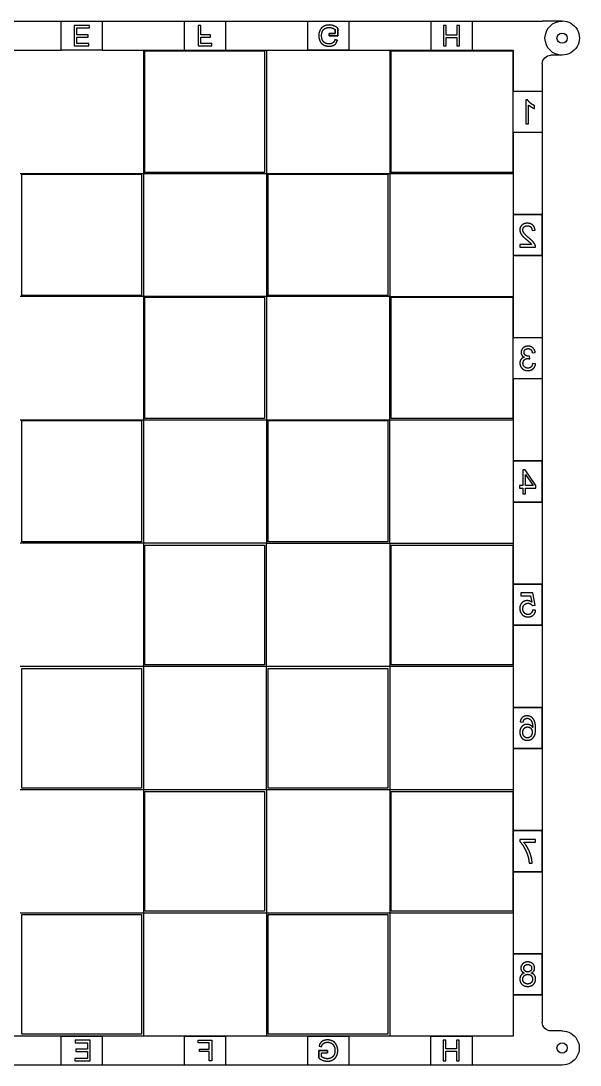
# Model space of a CAD drawing. Header units: millimetres. Extents: x 0 to 327, y -305 to 0.
# Drawn here: x 163.7 to 327, y -305.1 to -0.1 of the extents above; entities that cross this region are included whole.
import ezdxf

# ---------------------------------------------------------------- set-up
doc = ezdxf.new("R2010")
doc.units = ezdxf.units.MM
doc.layers.get('0').update_dxf_attribs({"linetype": 'CONTINUOUS'})

msp = doc.modelspace()

# ---------------------------------------------------------------- linework, layer by layer
for p, q in [((139.42, -0.13), (175.42, -0.13)), ((175.42, -8.63), (175.42, -0.13)), ((187.45, -0.13), (187.45, -8.63)), ((187.45, -0.13), (211.42, -0.13)), ((211.42, -8.63), (211.42, -0.13)), ((211.42, -0.13), (211.42, -0.13)), ((211.42, -0.13), (247.42, -0.13)), ((223.45, -0.13), (223.45, -0.13)), ((223.45, -0.13), (223.45, -8.63)), ((259.45, -0.13), (259.45, -8.63)), ((259.45, -0.13), (259.45, -0.13)), ((283.42, -0.13), (315.93, -0.13)), ((295.45, -0.13), (295.45, -0.13)), ((295.45, -0.13), (295.45, -8.63)), ((321.71, -0.13), (315.93, -0.13)), ((187.45, -8.63), (175.42, -8.63)), ((199.43, -8.63), (199.43, -44.63)), ((235.43, -8.63), (235.43, -44.63)), ((259.45, -8.63), (283.42, -8.63)), ((271.43, -8.63), (271.43, -80.63)), ((321.73, -10.13), (318.43, -10.13)), ((315.93, -12.63), (315.93, -292.63)), ((307.43, -20.62), (315.93, -20.62)), ((315.93, -20.62), (315.93, -32.65)), ((311.65, -23.1), (311.09, -23.1)), ((311.09, -23.1), (311.09, -30.13)), ((311.95, -30.13), (311.95, -24.66)), ((313.67, -25.69), (313.67, -24.86)), ((311.09, -30.13), (311.95, -30.13)), ((315.93, -32.65), (307.43, -32.65)), ((199.43, -44.63), (199.43, -152.63)), ((235.43, -44.63), (307.43, -44.63)), ((312.95, -61.32), (313.83, -61.23)), ((313.83, -61.23), (313.83, -61.23)), ((309.36, -65.41), (309.36, -66.23)), ((312.8, -65.41), (309.36, -65.41)), ((309.36, -66.23), (313.99, -66.23)), ((312.8, -65.41), (312.8, -65.41)), ((271.43, -80.63), (307.43, -80.63)), ((313.03, -97.07), (313.89, -96.92)), ((312.28, -98.82), (312.18, -98.06)), ((312.28, -98.82), (312.28, -98.82)), ((313.97, -100.28), (313.11, -100.17)), ((313.97, -100.28), (313.97, -100.28)), ((163.43, -116.63), (235.43, -116.63)), ((235.43, -116.63), (307.43, -116.63)), ((199.43, -152.63), (199.43, -188.63)), ((271.43, -152.63), (307.43, -152.63)), ((271.43, -152.63), (271.43, -188.63)), ((309.69, -167.18), (309.69, -168)), ((313.17, -167.18), (309.69, -167.18)), ((313.85, -170.78), (313.17, -167.18)), ((309.69, -168), (312.48, -168)), ((312.48, -168), (312.86, -169.88)), ((313.04, -170.88), (313.85, -170.78)), ((314, -172.25), (313.1, -172.18)), ((314, -172.25), (314, -172.25)), ((199.43, -188.63), (235.43, -188.63)), ((235.43, -188.63), (307.43, -188.63)), ((271.43, -188.63), (271.43, -224.63)), ((309.5, -204.85), (310.35, -204.91)), ((163.43, -224.63), (199.43, -224.63)), ((199.43, -224.63), (199.43, -296.63)), ((235.43, -224.63), (271.43, -224.63)), ((235.43, -224.63), (235.43, -296.63)), ((271.43, -224.63), (307.43, -224.63)), ((271.43, -224.63), (271.43, -296.63)), ((313.95, -239.18), (309.42, -239.18)), ((309.42, -239.18), (309.42, -239.85)), ((310.52, -240), (313.95, -240)), ((313.95, -240), (313.95, -239.18)), ((312.09, -246.09), (312.97, -246.09)), ((312.97, -246.09), (312.97, -246.09)), ((163.43, -260.63), (199.43, -260.63)), ((199.43, -260.63), (271.43, -260.63)), ((271.43, -260.63), (307.43, -260.63)), ((321.73, -295.13), (318.43, -295.13)), ((175.42, -296.63), (187.45, -296.63)), ((179.53, -297.88), (179.53, -298.59)), ((183.87, -297.88), (179.53, -297.88)), ((179.53, -298.59), (179.53, -298.59)), ((179.53, -298.59), (183.08, -298.59)), ((183.08, -298.59), (183.08, -300.43)), ((183.87, -303.88), (183.87, -297.88)), ((183.87, -297.88), (183.87, -297.88)), ((211.42, -296.63), (223.45, -296.63)), ((247.42, -296.63), (259.45, -296.63)), ((283.42, -296.63), (295.45, -296.63)), ((287, -297.88), (287, -303.88)), ((287.79, -297.88), (287, -297.88)), ((287.79, -300.35), (287.79, -297.88)), ((291.7, -297.88), (290.91, -297.88)), ((290.91, -297.88), (290.91, -300.35)), ((291.7, -303.88), (291.7, -297.88)), ((183.08, -300.43), (179.76, -300.43)), ((179.76, -300.43), (179.76, -301.13)), ((179.76, -301.13), (179.76, -301.13)), ((179.76, -301.13), (183.08, -301.13)), ((183.08, -301.13), (183.08, -303.18)), ((250.75, -299.56), (251.46, -299.76)), ((251.44, -301.53), (253.2, -301.53)), ((251.44, -302.65), (251.44, -301.53)), ((290.91, -300.35), (287.79, -300.35)), ((287.79, -301.05), (290.91, -301.05)), ((287.79, -303.88), (287.79, -301.05)), ((290.91, -301.05), (290.91, -303.88)), ((183.08, -303.18), (179.39, -303.18)), ((179.39, -303.18), (179.39, -303.88)), ((179.39, -303.88), (179.39, -303.88)), ((179.39, -303.88), (183.87, -303.88)), ((287, -303.88), (287.79, -303.88)), ((315.93, -305.13), (10.93, -305.13)), ((187.45, -305.13), (175.42, -305.13)), ((223.45, -305.13), (211.42, -305.13)), ((259.45, -305.13), (247.42, -305.13)), ((295.45, -305.13), (283.42, -305.13)), ((321.73, -305.13), (315.93, -305.13))]:
    msp.add_line(p, q)
for points in [[(151.45, -8.63), (175.42, -8.63), (175.42, -0.13), (187.45, -0.13), (187.45, -8.63), (223.45, -8.63), (247.42, -8.63), (247.42, -0.13), (247.42, -0.13), (283.42, -0.13), (283.42, -0.13), (283.42, -8.63), (295.45, -8.63), (307.43, -8.63), (307.43, -20.62), (315.93, -20.62), (315.93, -32.65), (307.43, -32.65), (307.43, -56.62), (307.43, -68.65), (315.93, -68.65), (315.93, -56.62), (307.43, -56.62), (315.93, -56.62), (315.93, -68.65), (307.43, -68.65), (307.43, -80.63), (307.43, -92.62), (315.93, -92.62), (315.93, -104.65), (307.43, -104.65), (307.43, -92.62), (315.93, -92.62), (315.93, -104.65), (307.43, -104.65), (307.43, -128.62), (307.43, -140.65), (315.93, -140.65), (315.93, -128.62), (307.43, -128.62), (315.93, -128.62), (315.93, -140.65), (307.43, -140.65), (307.43, -164.62), (315.93, -164.62), (315.93, -176.65), (307.43, -176.65), (315.93, -176.65), (315.93, -164.62), (307.43, -164.62), (307.43, -200.62), (315.93, -200.62), (315.93, -212.65), (307.43, -212.65), (315.93, -212.65), (315.93, -200.62), (307.43, -200.62), (307.43, -236.62), (307.43, -248.65), (315.93, -248.65), (315.93, -236.62), (307.43, -236.62), (315.93, -236.62), (315.93, -248.65), (307.43, -248.65), (307.43, -260.63), (307.43, -272.62), (307.43, -284.65), (315.93, -284.65), (315.93, -272.62), (307.43, -272.62), (315.93, -272.62), (315.93, -284.65), (307.43, -284.65), (307.43, -296.63), (19.43, -296.63)], [(163.43, -44.63), (199.43, -44.63), (235.43, -44.63), (235.43, -116.63), (235.43, -152.63), (163.43, -152.63)], [(163.43, -188.63), (199.43, -188.63), (199.43, -224.63), (235.43, -224.63), (235.43, -188.63), (235.43, -152.63), (271.43, -152.63), (271.43, -80.63), (163.43, -80.63)]]:
    msp.add_lwpolyline(points)
for points in [[(179.19, -1.38), (179.19, -7.38), (183.53, -7.38), (183.53, -6.67), (179.99, -6.67), (179.99, -4.84), (183.31, -4.84), (183.31, -4.13), (179.99, -4.13), (179.99, -2.09), (183.67, -2.09), (183.67, -1.38)], [(179.19, -7.38), (183.53, -7.38), (183.53, -6.67), (179.99, -6.67), (179.99, -4.84), (183.31, -4.84), (183.31, -4.13), (179.99, -4.13), (179.99, -2.09), (183.67, -2.09), (183.67, -1.38), (179.19, -1.38)], [(215.41, -1.38), (215.41, -7.38), (219.46, -7.38), (219.46, -6.67), (216.2, -6.67), (216.2, -4.82), (219.02, -4.82), (219.02, -4.11), (216.2, -4.11), (216.2, -1.38)], [(215.41, -7.38), (219.46, -7.38), (219.46, -6.67), (216.2, -6.67), (216.2, -4.82), (219.02, -4.82), (219.02, -4.11), (216.2, -4.11), (216.2, -1.38), (215.41, -1.38)], [(253.67, -3.74), (253.67, -4.44), (256.21, -4.44), (256.21, -2.22), (256.21, -4.44), (253.67, -4.44)], [(255.43, -2.62), (255.43, -3.74), (253.67, -3.74), (255.43, -3.74)], [(287.08, -1.38), (287.08, -7.38), (287.87, -7.38), (287.87, -4.92), (290.99, -4.92), (290.99, -7.38), (291.79, -7.38), (291.79, -1.38), (290.99, -1.38), (290.99, -4.21), (287.87, -4.21), (287.87, -1.38)], [(287.08, -7.38), (287.87, -7.38), (287.87, -4.92), (290.99, -4.92), (290.99, -7.38), (291.79, -7.38), (291.79, -1.38), (290.99, -1.38), (290.99, -4.21), (287.87, -4.21), (287.87, -1.38), (287.08, -1.38)], [(287.08, -7.38), (287.87, -7.38), (287.87, -4.92), (290.99, -4.92), (290.99, -7.38), (291.79, -7.38), (291.79, -1.38), (290.99, -1.38), (290.99, -4.21), (287.87, -4.21), (287.87, -1.38), (287.08, -1.38), (287.08, -7.38), (287.87, -7.38), (287.87, -4.92), (290.99, -4.92), (290.99, -7.38), (291.79, -7.38), (291.79, -1.38), (290.99, -1.38), (290.99, -4.21), (287.87, -4.21), (287.87, -1.38), (287.08, -1.38)], [(256.12, -5.7), (255.4, -5.51)], [(199.88, -26.6), (199.88, -8.87), (217.36, -8.87), (234.84, -8.87), (234.84, -26.6), (234.84, -44.33), (217.36, -44.33), (199.88, -44.33)], [(259.45, -8.63), (247.42, -8.63)], [(271.82, -26.6), (271.82, -8.87), (289.56, -8.87), (307.29, -8.87), (307.29, -26.6), (307.29, -44.33), (289.56, -44.33), (271.82, -44.33)], [(163.9, -62.57), (163.9, -44.84), (181.38, -44.84), (198.86, -44.84), (198.86, -62.57), (198.86, -80.31), (181.38, -80.31), (163.9, -80.31)], [(235.85, -62.57), (235.85, -44.84), (253.33, -44.84), (270.81, -44.84), (270.81, -62.57), (270.81, -80.31), (253.33, -80.31), (235.85, -80.31)], [(199.88, -98.55), (199.88, -80.81), (217.36, -80.81), (234.84, -80.81), (234.84, -98.55), (234.84, -116.28), (217.36, -116.28), (199.88, -116.28)], [(271.82, -98.55), (271.82, -80.81), (289.56, -80.81), (307.29, -80.81), (307.29, -98.55), (307.29, -116.28), (289.56, -116.28), (271.82, -116.28)], [(163.9, -134.52), (163.9, -116.79), (181.38, -116.79), (198.86, -116.79), (198.86, -134.52), (198.86, -152.25), (181.38, -152.25), (163.9, -152.25)], [(235.85, -134.52), (235.85, -116.79), (253.33, -116.79), (270.81, -116.79), (270.81, -134.52), (270.81, -152.25), (253.33, -152.25), (235.85, -152.25)], [(310.21, -135.77), (309.26, -135.77), (309.26, -136.56), (310.21, -136.56), (310.21, -138.23), (311.07, -138.23), (311.07, -136.56), (314.1, -136.56), (314.1, -135.77), (310.91, -131.23), (310.21, -131.23)], [(313.26, -135.77), (311.07, -135.77), (311.07, -132.61)], [(199.88, -170.74), (199.88, -153.26), (217.36, -153.26), (234.84, -153.26), (234.84, -170.74), (234.84, -188.22), (217.36, -188.22), (199.88, -188.22)], [(271.82, -170.74), (271.82, -153.26), (289.56, -153.26), (307.29, -153.26), (307.29, -170.74), (307.29, -188.22), (289.56, -188.22), (271.82, -188.22)], [(163.9, -206.72), (163.9, -189.24), (181.38, -189.24), (198.86, -189.24), (198.86, -206.72), (198.86, -224.2), (181.38, -224.2), (163.9, -224.2)], [(235.85, -206.72), (235.85, -189.24), (253.33, -189.24), (270.81, -189.24), (270.81, -206.72), (270.81, -224.2), (253.33, -224.2), (235.85, -224.2)], [(199.88, -242.69), (199.88, -225.21), (217.36, -225.21), (234.84, -225.21), (234.84, -242.69), (234.84, -260.17), (217.36, -260.17), (199.88, -260.17)], [(271.82, -242.69), (271.82, -225.21), (289.56, -225.21), (307.29, -225.21), (307.29, -242.69), (307.29, -260.17), (289.56, -260.17), (271.82, -260.17)], [(163.9, -278.66), (163.9, -261.18), (181.38, -261.18), (198.86, -261.18), (198.86, -278.66), (198.86, -296.14), (181.38, -296.14), (163.9, -296.14)], [(235.85, -278.66), (235.85, -261.18), (253.33, -261.18), (270.81, -261.18), (270.81, -278.66), (270.81, -296.14), (253.33, -296.14), (235.85, -296.14)], [(310.69, -278.24)], [(310.69, -278.24)], [(175.42, -305.13), (175.42, -296.63), (187.45, -296.63), (187.45, -305.13)], [(211.42, -305.13), (211.42, -296.63), (223.45, -296.63), (223.45, -305.13)], [(215.41, -298.59), (215.41, -298.59), (215.41, -297.88), (219.46, -297.88), (219.46, -297.88), (219.46, -303.88), (218.66, -303.88), (218.66, -303.88), (218.66, -301.16), (215.85, -301.16), (215.85, -300.45), (218.66, -300.45), (218.66, -298.59)], [(247.42, -305.13), (247.42, -296.63), (259.45, -296.63), (259.45, -305.13)], [(283.42, -305.13), (283.42, -296.63), (295.45, -296.63), (295.45, -305.13)], [(290.91, -300.35), (287.79, -300.35), (287.79, -297.88), (287, -297.88), (287, -303.88), (287.79, -303.88), (287.79, -301.05), (290.91, -301.05), (290.91, -303.88), (291.7, -303.88), (291.7, -297.88), (290.91, -297.88)], [(250.66, -300.82), (250.66, -303.05)], [(253.2, -300.83), (250.66, -300.82)], [(253.2, -301.53), (253.2, -300.83)]]:
    msp.add_lwpolyline(points, close=True)
for points in [[(320.23, -5.13, -0.996204), (323.23, -5.13, -0.000002), (323.23, -5.13, -0.996204), (320.23, -5.13, -0.000002)], [(320.23, -5.13, 0)], [(320.23, -300.13, -0.996204), (323.23, -300.13, -0.996204)]]:
    msp.add_lwpolyline(points, format="xyb", close=True)
at = {"extrusion": (0, 0, -1)}
for centre, radius, start, end in [((-321.73, -5.13), 5, -90, 90), ((-321.76, -5.08), 5, 89.9554, 270.0446), ((-318.43, -12.63), 2.5, 0, 89.9998), ((-318.43, -292.63), 2.5, -89.9998, 0.0002), ((-321.74, -300.13), 5, 89.9554, 270.0446)]:
    msp.add_arc(centre, radius, start, end, dxfattribs=at)
for points in [[(251.03, -2.75), (250.66, -3.47), (250.66, -4.35)], [(251.03, -2.75), (250.66, -3.47), (250.66, -4.35)], [(252.12, -1.66), (251.39, -2.04), (251.03, -2.75)], [(252.12, -1.66), (251.39, -2.04), (251.03, -2.75)], [(251.75, -3.06), (252.03, -2.52), (252.56, -2.26)], [(251.75, -3.06), (252.03, -2.52), (252.56, -2.26)], [(253.72, -1.28), (252.84, -1.28), (252.12, -1.66)], [(253.72, -1.28), (252.84, -1.28), (252.12, -1.66)], [(252.56, -2.26), (253.08, -2), (253.68, -2)], [(252.56, -2.26), (253.08, -2), (253.68, -2)], [(253.68, -2), (254.19, -2), (254.68, -2.19)], [(253.68, -2), (254.19, -2), (254.68, -2.19)], [(255, -1.52), (254.38, -1.28), (253.72, -1.28)], [(255, -1.52), (254.38, -1.28), (253.72, -1.28)], [(254.68, -2.19), (255.18, -2.39), (255.43, -2.62)], [(254.68, -2.19), (255.18, -2.39), (255.43, -2.62)], [(256.21, -2.22), (255.62, -1.75), (255, -1.52)], [(256.21, -2.22), (255.62, -1.75), (255, -1.52)], [(250.66, -4.35), (250.66, -5.23), (251.02, -5.99)], [(250.66, -4.35), (250.66, -5.23), (251.02, -5.99)], [(251.02, -5.99), (251.39, -6.75), (252.08, -7.12)], [(251.02, -5.99), (251.39, -6.75), (252.08, -7.12)], [(251.48, -4.4), (251.48, -3.6), (251.75, -3.06)], [(251.48, -4.4), (251.48, -3.6), (251.75, -3.06)], [(251.71, -5.61), (251.48, -5.05), (251.48, -4.4)], [(251.71, -5.61), (251.48, -5.05), (251.48, -4.4)], [(252.08, -6.2), (251.84, -5.93), (251.71, -5.61)], [(252.08, -6.2), (251.84, -5.93), (251.71, -5.61)], [(255.4, -5.51), (255.27, -5.97), (255.07, -6.23)], [(255.4, -5.51), (255.27, -5.97), (255.07, -6.23)], [(255.66, -6.69), (255.96, -6.31), (256.12, -5.7)], [(255.66, -6.69), (255.96, -6.31), (256.12, -5.7)], [(252.72, -6.64), (252.33, -6.47), (252.08, -6.2)], [(252.72, -6.64), (252.33, -6.47), (252.08, -6.2)], [(252.08, -7.12), (252.77, -7.48), (253.66, -7.48)], [(252.08, -7.12), (252.77, -7.48), (253.66, -7.48)], [(253.67, -6.81), (253.12, -6.81), (252.72, -6.64)], [(253.67, -6.81), (253.12, -6.81), (252.72, -6.64)], [(253.66, -7.48), (254.31, -7.48), (254.84, -7.27)], [(253.66, -7.48), (254.31, -7.48), (254.84, -7.27)], [(254.49, -6.65), (254.12, -6.81), (253.67, -6.81)], [(254.49, -6.65), (254.12, -6.81), (253.67, -6.81)], [(255.07, -6.23), (254.86, -6.49), (254.49, -6.65)], [(255.07, -6.23), (254.86, -6.49), (254.49, -6.65)], [(254.84, -7.27), (255.36, -7.06), (255.66, -6.69)], [(254.84, -7.27), (255.36, -7.06), (255.66, -6.69)], [(312.41, -24.04), (311.87, -23.56), (311.65, -23.1)], [(313.67, -24.86), (312.95, -24.52), (312.41, -24.04)], [(311.95, -24.66), (312.26, -24.95), (312.77, -25.25)], [(312.77, -25.25), (313.27, -25.54), (313.67, -25.69)], [(309.96, -59.76), (309.37, -60.32), (309.37, -61.15)], [(311.56, -59.2), (310.55, -59.2), (309.96, -59.76)], [(310.26, -61.13), (310.26, -60.62), (310.62, -60.27)], [(310.62, -60.27), (310.99, -59.92), (311.57, -59.92)], [(313.15, -59.72), (312.55, -59.2), (311.56, -59.2)], [(311.57, -59.92), (312.2, -59.92), (312.57, -60.29)], [(312.57, -60.29), (312.94, -60.66), (312.95, -61.32)], [(313.83, -61.23), (313.74, -60.24), (313.15, -59.72)], [(309.37, -61.15), (309.37, -61.57), (309.55, -61.97)], [(309.55, -61.97), (309.72, -62.38), (310.12, -62.83)], [(310.12, -62.83), (310.51, -63.28), (311.44, -64.06)], [(310.66, -62.16), (310.26, -61.61), (310.26, -61.13)], [(312.2, -63.64), (311.06, -62.71), (310.66, -62.16)], [(311.44, -64.06), (312.21, -64.71), (312.43, -64.94)], [(313.32, -64.7), (312.94, -64.25), (312.2, -63.64)], [(313.83, -61.23), (313.83, -61.23), (313.83, -61.23)], [(312.43, -64.94), (312.65, -65.17), (312.8, -65.41)], [(312.8, -65.41), (312.8, -65.41), (312.8, -65.41)], [(313.89, -65.64), (313.71, -65.16), (313.32, -64.7)], [(313.99, -66.23), (314, -65.92), (313.89, -65.64)], [(309.99, -96.02), (309.73, -96.45), (309.73, -96.92)], [(309.73, -96.92), (309.73, -97.38), (309.98, -97.75)], [(310.73, -95.35), (310.25, -95.6), (309.99, -96.02)], [(310.62, -96.9), (310.62, -96.43), (310.94, -96.12)], [(311.06, -97.79), (310.62, -97.5), (310.62, -96.9)], [(311.78, -95.1), (311.21, -95.1), (310.73, -95.35)], [(310.94, -96.12), (311.26, -95.81), (311.76, -95.81)], [(311.76, -95.81), (312.26, -95.81), (312.6, -96.13)], [(313.17, -95.58), (312.61, -95.1), (311.78, -95.1)], [(312.6, -96.13), (312.93, -96.44), (313.03, -97.07)], [(313.89, -96.92), (313.73, -96.05), (313.17, -95.58)], [(309.73, -98.94), (309.39, -99.39), (309.39, -100.06)], [(309.39, -100.06), (309.39, -100.98), (310.06, -101.62)], [(310.7, -98.34), (310.08, -98.48), (309.73, -98.94)], [(309.98, -97.75), (310.22, -98.12), (310.7, -98.34)], [(310.3, -100.08), (310.3, -99.49), (310.69, -99.11)], [(310.72, -101.12), (310.3, -100.7), (310.3, -100.08)], [(310.69, -99.11), (311.08, -98.72), (311.67, -98.72)], [(312.05, -98.07), (311.5, -98.07), (311.06, -97.79)], [(311.67, -98.72), (311.92, -98.72), (312.28, -98.82)], [(312.18, -98.06), (312.1, -98.07), (312.05, -98.07)], [(312.28, -98.82), (312.28, -98.82), (312.28, -98.82)], [(313.11, -100.17), (312.97, -100.9), (312.61, -101.22)], [(313.28, -101.71), (313.89, -101.16), (313.97, -100.28)], [(313.97, -100.28), (313.97, -100.28), (313.97, -100.28)], [(310.06, -101.62), (310.73, -102.26), (311.75, -102.26)], [(311.74, -101.54), (311.14, -101.54), (310.72, -101.12)], [(312.61, -101.22), (312.26, -101.54), (311.74, -101.54)], [(311.75, -102.26), (312.67, -102.26), (313.28, -101.71)], [(309.99, -170.08), (309.36, -170.71), (309.36, -171.71)], [(311.54, -169.44), (310.62, -169.44), (309.99, -170.08)], [(310.27, -171.79), (310.27, -171.05), (310.69, -170.63)], [(310.69, -170.63), (311.1, -170.2), (311.77, -170.2)], [(312.86, -169.88), (312.23, -169.44), (311.54, -169.44)], [(311.77, -170.2), (312.18, -170.2), (312.52, -170.39)], [(312.52, -170.39), (312.85, -170.58), (313.04, -170.88)], [(309.36, -171.71), (309.36, -172.66), (309.92, -173.35)], [(309.92, -173.35), (310.59, -174.2), (311.75, -174.2)], [(310.7, -173.03), (310.27, -172.56), (310.27, -171.79)], [(311.75, -173.5), (311.13, -173.5), (310.7, -173.03)], [(312.63, -173.17), (312.27, -173.5), (311.75, -173.5)], [(311.75, -174.2), (312.71, -174.2), (313.31, -173.67)], [(313.1, -172.17), (313, -172.83), (312.63, -173.17)], [(313.31, -173.67), (313.92, -173.13), (314, -172.25)], [(314, -172.25), (314, -172.25), (314, -172.25)], [(310.13, -203.57), (309.6, -204.03), (309.5, -204.85)], [(311.48, -203.1), (310.66, -203.1), (310.13, -203.57)], [(310.35, -204.91), (310.46, -204.41), (310.67, -204.18)], [(310.67, -204.18), (311.02, -203.81), (311.53, -203.81)], [(313.24, -203.91), (312.59, -203.1), (311.48, -203.1)], [(311.53, -203.81), (311.94, -203.81), (312.26, -204.04)], [(312.26, -204.04), (312.66, -204.34), (312.9, -204.9)], [(313.99, -206.86), (313.99, -204.83), (313.24, -203.91)], [(309.98, -206.22), (309.37, -206.86), (309.37, -207.86)], [(311.44, -205.59), (310.58, -205.59), (309.98, -206.22)], [(310.25, -207.91), (310.25, -207.19), (310.64, -206.77)], [(310.64, -206.77), (311.02, -206.35), (311.61, -206.35)], [(312.38, -205.82), (311.93, -205.59), (311.44, -205.59)], [(311.61, -206.35), (312.19, -206.35), (312.6, -206.77)], [(313.14, -206.52), (312.83, -206.05), (312.38, -205.82)], [(312.6, -206.77), (313, -207.19), (313, -207.86)], [(312.9, -204.9), (313.13, -205.47), (313.14, -206.52)], [(313.32, -209.46), (313.99, -208.67), (313.99, -206.86)], [(309.37, -207.86), (309.37, -208.52), (309.66, -209.08)], [(309.66, -209.08), (309.94, -209.65), (310.44, -209.95)], [(310.64, -209.11), (310.25, -208.67), (310.25, -207.91)], [(310.44, -209.95), (310.93, -210.25), (311.56, -210.25)], [(311.58, -209.54), (311.03, -209.54), (310.64, -209.11)], [(311.56, -210.25), (311.57, -210.25), (311.57, -210.25)], [(311.57, -210.25), (312.64, -210.25), (313.32, -209.46)], [(311.57, -210.25), (311.58, -210.25), (311.58, -210.25)], [(312.29, -209.33), (311.95, -209.54), (311.58, -209.54)], [(312.82, -208.71), (312.63, -209.12), (312.29, -209.33)], [(313, -207.86), (313, -208.31), (312.82, -208.71)], [(309.42, -239.85), (310.09, -240.56), (310.74, -241.74)], [(311.75, -241.83), (311.17, -240.75), (310.52, -240)], [(310.74, -241.74), (311.4, -242.92), (311.76, -244.16)], [(312.64, -244.09), (312.33, -242.92), (311.75, -241.83)], [(311.76, -244.16), (312.01, -245.04), (312.09, -246.09)], [(312.09, -246.09), (312.09, -246.09), (312.09, -246.09)], [(312.97, -246.09), (312.95, -245.26), (312.64, -244.09)], [(312.97, -246.09), (312.97, -246.09), (312.97, -246.09)], [(310.22, -275.54), (309.66, -276.07), (309.66, -276.83)], [(309.66, -276.83), (309.66, -277.32), (309.92, -277.68)], [(311.7, -275), (310.78, -275), (310.22, -275.54)], [(310.55, -276.83), (310.55, -276.35), (310.87, -276.03)], [(310.86, -277.59), (310.55, -277.28), (310.55, -276.83)], [(311.68, -277.91), (311.18, -277.91), (310.86, -277.59)], [(310.87, -276.03), (311.2, -275.71), (311.69, -275.71)], [(312.51, -277.59), (312.19, -277.91), (311.68, -277.91)], [(311.69, -275.71), (312.18, -275.71), (312.5, -276.03)], [(313.16, -275.52), (312.61, -275), (311.7, -275)], [(312.5, -276.03), (312.83, -276.34), (312.83, -276.78)], [(312.83, -276.78), (312.83, -277.28), (312.51, -277.59)], [(313.71, -276.81), (313.71, -276.04), (313.16, -275.52)], [(313.45, -277.68), (313.71, -277.31), (313.71, -276.81)], [(309.71, -278.91), (309.38, -279.38), (309.38, -280.03)], [(309.38, -280.03), (309.38, -280.93), (310.01, -281.54)], [(310.69, -278.24), (310.05, -278.45), (309.71, -278.91)], [(309.92, -277.68), (310.17, -278.04), (310.69, -278.24)], [(310.25, -280.04), (310.25, -279.42), (310.67, -279.01)], [(310.66, -281.05), (310.25, -280.65), (310.25, -280.04)], [(310.67, -279.01), (311.08, -278.61), (311.7, -278.61)], [(311.7, -278.61), (312.31, -278.61), (312.71, -279.01)], [(312.66, -278.24), (313.19, -278.04), (313.45, -277.68)], [(313.64, -278.86), (313.3, -278.4), (312.66, -278.24)], [(312.71, -279.01), (313.11, -279.41), (313.11, -280.01)], [(313.11, -280.01), (313.11, -280.38), (312.93, -280.72)], [(313.35, -281.54), (313.99, -280.92), (313.99, -280.01)], [(313.99, -280.01), (313.99, -279.32), (313.64, -278.86)], [(310.01, -281.54), (310.65, -282.15), (311.68, -282.15)], [(311.67, -281.44), (311.06, -281.44), (310.66, -281.05)], [(312.41, -281.26), (312.07, -281.44), (311.67, -281.44)], [(311.68, -282.15), (312.72, -282.15), (313.35, -281.54)], [(312.93, -280.72), (312.76, -281.07), (312.41, -281.26)], [(251.2, -298.58), (250.9, -298.95), (250.75, -299.56)], [(252.03, -297.99), (251.5, -298.2), (251.2, -298.58)], [(251.8, -299.04), (252, -298.77), (252.37, -298.62)], [(253.2, -297.78), (252.55, -297.78), (252.03, -297.99)], [(252.37, -298.62), (252.74, -298.46), (253.2, -298.46)], [(254.79, -298.15), (254.1, -297.78), (253.2, -297.78)], [(253.2, -298.46), (253.74, -298.46), (254.14, -298.63)], [(254.14, -298.63), (254.54, -298.79), (254.78, -299.06)], [(255.84, -299.28), (255.47, -298.52), (254.79, -298.15)], [(251.46, -299.76), (251.6, -299.3), (251.8, -299.04)], [(254.78, -299.06), (255.02, -299.33), (255.16, -299.65)], [(255.39, -300.86), (255.39, -301.66), (255.11, -302.2)], [(255.16, -299.65), (255.39, -300.21), (255.39, -300.86)], [(255.39, -300.86), (255.39, -300.86), (255.39, -300.86)], [(256.21, -300.91), (256.21, -300.04), (255.84, -299.28)], [(255.84, -302.51), (256.21, -301.79), (256.21, -300.91)], [(256.21, -300.91), (256.21, -300.91), (256.21, -300.91)], [(256.21, -300.91), (256.21, -300.91), (256.21, -300.91)], [(250.66, -303.05), (251.24, -303.51), (251.86, -303.75)], [(250.66, -303.05), (250.66, -303.05), (250.66, -303.05)], [(252.18, -303.07), (251.69, -302.87), (251.44, -302.65)], [(251.86, -303.75), (252.49, -303.98), (253.14, -303.98)], [(253.19, -303.27), (252.67, -303.27), (252.18, -303.07)], [(253.14, -303.98), (254.03, -303.98), (254.75, -303.61)], [(254.31, -303.01), (253.78, -303.27), (253.19, -303.27)], [(255.11, -302.2), (254.84, -302.74), (254.31, -303.01)], [(254.75, -303.61), (255.47, -303.23), (255.84, -302.51)]]:
    msp.add_open_spline(points, degree=2)

doc.saveas('drawing.dxf')
